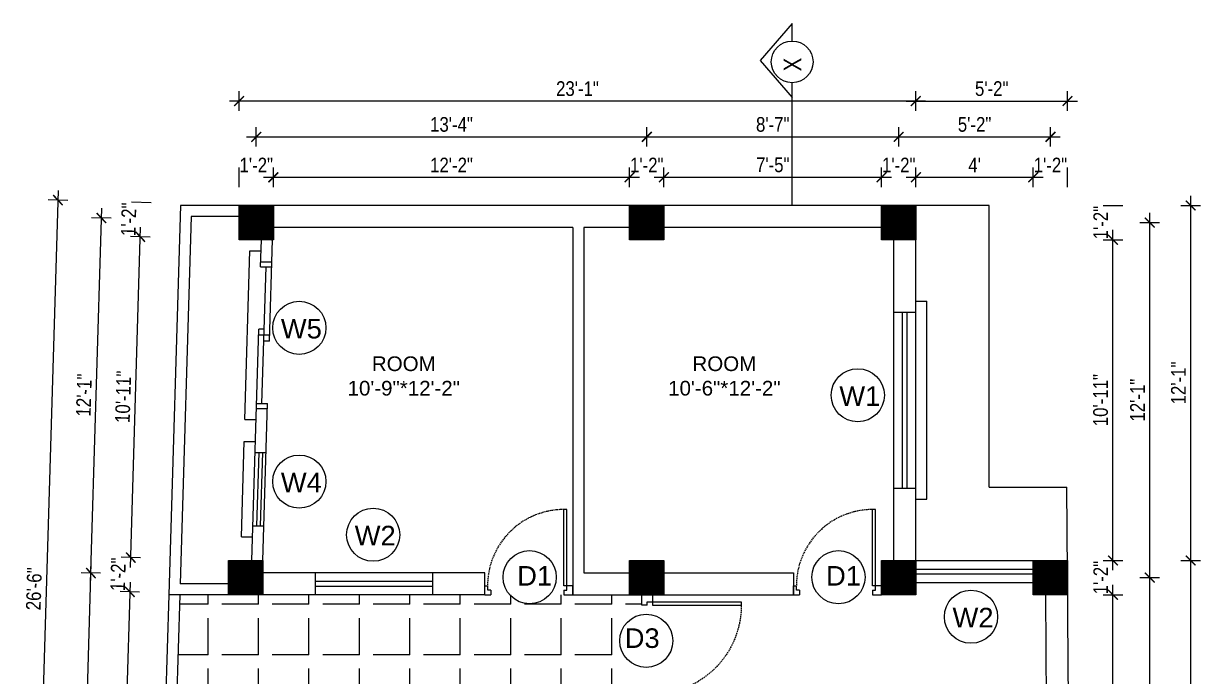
# Model space of a CAD drawing. Header units: inches. Extents: x -9985691 to 3643, y -3270716 to 4788.
# Drawn here: x -4974082.9 to -4973601.8, y -3264863.9 to -3264596.9 of the extents above; entities that cross this region are included whole.
import ezdxf

# ---------------------------------------------------------------- set-up
doc = ezdxf.new("R2010")
doc.units = ezdxf.units.IN
doc.header["$LTSCALE"] = 2
doc.header["$MEASUREMENT"] = 0
doc.header["$PDMODE"] = 34
doc.linetypes.add('HIDDEN', pattern=[0.375, 0.25, -0.125])
doc.layers.get('0').update_dxf_attribs({"linetype": 'CONTINUOUS'})
doc.layers.get('DEFPOINTS').update_dxf_attribs({"color": 141, "linetype": 'CONTINUOUS'})
doc.layers.add('A-Hatch', color=7, linetype='CONTINUOUS')
for name, color, linetype, lineweight in [('Annotate-Lite.w', 177, 'CONTINUOUS', 9), ('DIM 1-100', 4, 'CONTINUOUS', 13), ('Door-Window.w', 4, 'CONTINUOUS', 15), ('TEXT', 181, 'CONTINUOUS', 25)]:
    doc.layers.add(name, color=color, linetype=linetype, lineweight=lineweight)
doc.styles.add('ARAIL', font='ARIALN.TTF')
doc.styles.add('arial.', font='arial.ttf')
doc.styles.add('gaurav', font='arial.ttf')
doc.styles.get("Standard").update_dxf_attribs({"font": 'ARIALN.TTF'})
doc.dimstyles.new('1 by 96', dxfattribs={"dimtxt": 6, "dimasz": 4, "dimexe": 4, "dimexo": 4, "dimgap": 2, "dimtad": 1, "dimdec": 0, "dimzin": 0, "dimdsep": 46, "dimlunit": 4, "dimtxsty": 'Standard', "dimblk": 'ARCHTICK', "dimcen": 0, "dimdle": 4, "dimadec": 0, "dimazin": 0, "dimtfac": 1, "dimtdec": 0, "dimtix": 1, "dimtofl": 0, "dimtmove": 1, "dimatfit": 3, "dimldrblk": 'ARCHTICK', "dimfxl": 4, "dimfxlon": 1, "dimtolj": 1, "dimtzin": 0, "dimlwd": -1, "dimlwe": -1, "dimarcsym": 0})

# ---------------------------------------------------------------- blocks, each defined once
blk = doc.blocks.new('3-0')
at = {"ltscale": 3}
for p, q in [((11063.05, 10097.68), (11065.97, 10099.9)), ((11063.05, 10097.68), (11064.53, 10095.73)), ((11065.25, 10097.81), (11066.71, 10098.92)), ((11065.99, 10096.84), (11065.25, 10097.81)), ((11065.97, 10099.9), (11066.71, 10098.92)), ((11065.99, 10096.84), (11064.53, 10095.73)), ((11085.5, 10074.13), (11110.32, 10092.96)), ((11086.24, 10073.15), (11111.05, 10091.97)), ((11111.05, 10091.97), (11110.32, 10092.96)), ((11084.04, 10073.02), (11082.57, 10071.91)), ((11084.04, 10073.02), (11084.78, 10072.04)), ((11084.78, 10072.04), (11086.24, 10073.15)), ((11086.24, 10073.15), (11085.5, 10074.13)), ((11087.72, 10071.2), (11086.24, 10073.15)), ((11082.57, 10071.91), (11084.79, 10068.98)), ((11084.79, 10068.98), (11087.72, 10071.2))]:
    blk.add_line(p, q, dxfattribs=at)
at = {"layer": 'Door-Window.w', "color": 9, "linetype": 'HIDDEN', "lineweight": 18}
blk.add_arc((11085.5, 10074.13), 31.16, 37.1906, 127.1465, dxfattribs=at)
blk = doc.blocks.new('*D726')
at = {"layer": 'DEFPOINTS', "color": 0, "ltscale": 0.5, "transparency": 16777216}
for p in [(-4973980.78, -3264659.79), (-4973994.78, -3264671.33), (-4973980.78, -3264671.33)]:
    blk.add_point(p, dxfattribs=at)
at = {"layer": 'DIM 1-100', "color": 0, "ltscale": 0.5, "transparency": 16777216}
for p, q in [((-4973994.78, -3264663.79), (-4973994.78, -3264655.79)), ((-4973980.78, -3264663.79), (-4973980.78, -3264655.79))]:
    blk.add_line(p, q, dxfattribs=at)
at = {"layer": 'DIM 1-100', "color": 0, "ltscale": 0.5, "transparency": 16777216, "insert": (-4973987.78, -3264654.78), "char_height": 6, "attachment_point": 5}
blk.add_mtext('\\A1;1\'-2"', dxfattribs=at)
blk = doc.blocks.new('_ArchTick')
at = {"color": 0, "linetype": 'ByBlock', "const_width": 0.15}
blk.add_lwpolyline([(-0.5, -0.5), (0.5, 0.5)], dxfattribs=at)
blk = doc.blocks.new('*D727')
at = {"layer": 'DEFPOINTS', "color": 0, "ltscale": 0.5, "transparency": 16777216}
for p in [(-4973835.14, -3264659.79), (-4973980.78, -3264671.33), (-4973835.14, -3264671.33)]:
    blk.add_point(p, dxfattribs=at)
at = {"layer": 'DIM 1-100', "color": 0, "ltscale": 0.5, "transparency": 16777216}
for p, q in [((-4973980.78, -3264663.79), (-4973980.78, -3264655.79)), ((-4973835.14, -3264663.79), (-4973835.14, -3264655.79)), ((-4973984.78, -3264659.79), (-4973831.14, -3264659.79))]:
    blk.add_line(p, q, dxfattribs=at)
at = {"layer": 'DIM 1-100', "color": 0, "ltscale": 0.5, "transparency": 16777216, "xscale": 4, "yscale": 4, "zscale": 4, "rotation": 180}
blk.add_blockref('_ArchTick', (-4973980.78, -3264659.79), dxfattribs=at)
at = {"layer": 'DIM 1-100', "color": 0, "ltscale": 0.5, "transparency": 16777216, "xscale": 4, "yscale": 4, "zscale": 4}
blk.add_blockref('_ArchTick', (-4973835.14, -3264659.79), dxfattribs=at)
at = {"layer": 'DIM 1-100', "color": 0, "ltscale": 0.5, "transparency": 16777216, "insert": (-4973907.96, -3264654.78), "char_height": 6, "attachment_point": 5}
blk.add_mtext('\\A1;12\'-2"', dxfattribs=at)
blk = doc.blocks.new('*D728')
at = {"layer": 'DEFPOINTS', "color": 0, "ltscale": 0.5, "transparency": 16777216}
for p in [(-4973821.14, -3264659.79), (-4973835.14, -3264671.33), (-4973821.14, -3264671.33)]:
    blk.add_point(p, dxfattribs=at)
at = {"layer": 'DIM 1-100', "color": 0, "ltscale": 0.5, "transparency": 16777216}
for p, q in [((-4973835.14, -3264663.79), (-4973835.14, -3264655.79)), ((-4973821.14, -3264663.79), (-4973821.14, -3264655.79))]:
    blk.add_line(p, q, dxfattribs=at)
at = {"layer": 'DIM 1-100', "color": 0, "ltscale": 0.5, "transparency": 16777216, "insert": (-4973828.14, -3264654.78), "char_height": 6, "attachment_point": 5}
blk.add_mtext('\\A1;1\'-2"', dxfattribs=at)
blk = doc.blocks.new('*D729')
at = {"layer": 'DEFPOINTS', "color": 0, "ltscale": 0.5, "transparency": 16777216}
for p in [(-4973732.14, -3264659.79), (-4973821.14, -3264671.33), (-4973732.14, -3264671.33)]:
    blk.add_point(p, dxfattribs=at)
at = {"layer": 'DIM 1-100', "color": 0, "ltscale": 0.5, "transparency": 16777216}
for p, q in [((-4973821.14, -3264663.79), (-4973821.14, -3264655.79)), ((-4973732.14, -3264663.79), (-4973732.14, -3264655.79)), ((-4973825.14, -3264659.79), (-4973728.14, -3264659.79))]:
    blk.add_line(p, q, dxfattribs=at)
at = {"layer": 'DIM 1-100', "color": 0, "ltscale": 0.5, "transparency": 16777216, "xscale": 4, "yscale": 4, "zscale": 4, "rotation": 180}
blk.add_blockref('_ArchTick', (-4973821.14, -3264659.79), dxfattribs=at)
at = {"layer": 'DIM 1-100', "color": 0, "ltscale": 0.5, "transparency": 16777216, "xscale": 4, "yscale": 4, "zscale": 4}
blk.add_blockref('_ArchTick', (-4973732.14, -3264659.79), dxfattribs=at)
at = {"layer": 'DIM 1-100', "color": 0, "ltscale": 0.5, "transparency": 16777216, "insert": (-4973776.64, -3264654.74), "char_height": 6, "attachment_point": 5}
blk.add_mtext('\\A1;7\'-5"', dxfattribs=at)
blk = doc.blocks.new('*D730')
at = {"layer": 'DEFPOINTS', "color": 0, "ltscale": 0.5, "transparency": 16777216}
for p in [(-4973718.14, -3264659.79), (-4973732.14, -3264671.33), (-4973718.14, -3264671.33)]:
    blk.add_point(p, dxfattribs=at)
at = {"layer": 'DIM 1-100', "color": 0, "ltscale": 0.5, "transparency": 16777216}
for p, q in [((-4973732.14, -3264663.79), (-4973732.14, -3264655.79)), ((-4973718.14, -3264663.79), (-4973718.14, -3264655.79))]:
    blk.add_line(p, q, dxfattribs=at)
at = {"layer": 'DIM 1-100', "color": 0, "ltscale": 0.5, "transparency": 16777216, "insert": (-4973725.14, -3264654.78), "char_height": 6, "attachment_point": 5}
blk.add_mtext('\\A1;1\'-2"', dxfattribs=at)
blk = doc.blocks.new('*D731')
at = {"layer": 'DEFPOINTS', "color": 0, "ltscale": 0.5, "transparency": 16777216}
for p in [(-4973670.12, -3264659.79), (-4973718.14, -3264671.33), (-4973670.12, -3264816.46)]:
    blk.add_point(p, dxfattribs=at)
at = {"layer": 'DIM 1-100', "color": 0, "ltscale": 0.5, "transparency": 16777216}
for p, q in [((-4973718.14, -3264663.79), (-4973718.14, -3264655.79)), ((-4973670.12, -3264663.79), (-4973670.12, -3264655.79)), ((-4973722.14, -3264659.79), (-4973666.12, -3264659.79))]:
    blk.add_line(p, q, dxfattribs=at)
at = {"layer": 'DIM 1-100', "color": 0, "ltscale": 0.5, "transparency": 16777216, "xscale": 4, "yscale": 4, "zscale": 4, "rotation": 180}
blk.add_blockref('_ArchTick', (-4973718.14, -3264659.79), dxfattribs=at)
at = {"layer": 'DIM 1-100', "color": 0, "ltscale": 0.5, "transparency": 16777216, "xscale": 4, "yscale": 4, "zscale": 4}
blk.add_blockref('_ArchTick', (-4973670.12, -3264659.79), dxfattribs=at)
at = {"layer": 'DIM 1-100', "color": 0, "ltscale": 0.5, "transparency": 16777216, "insert": (-4973694.13, -3264654.79), "char_height": 6, "attachment_point": 5}
blk.add_mtext("\\A1;4'", dxfattribs=at)
blk = doc.blocks.new('*D732')
at = {"layer": 'DEFPOINTS', "color": 0, "ltscale": 0.5, "transparency": 16777216}
for p in [(-4973656.12, -3264659.79), (-4973670.12, -3264816.46), (-4973656.12, -3264816.46)]:
    blk.add_point(p, dxfattribs=at)
at = {"layer": 'DIM 1-100', "color": 0, "ltscale": 0.5, "transparency": 16777216}
for p, q in [((-4973670.12, -3264663.79), (-4973670.12, -3264655.79)), ((-4973656.12, -3264663.79), (-4973656.12, -3264655.79))]:
    blk.add_line(p, q, dxfattribs=at)
at = {"layer": 'DIM 1-100', "color": 0, "ltscale": 0.5, "transparency": 16777216, "insert": (-4973663.12, -3264654.78), "char_height": 6, "attachment_point": 5}
blk.add_mtext('\\A1;1\'-2"', dxfattribs=at)
blk = doc.blocks.new('*D733')
at = {"layer": 'DEFPOINTS', "color": 0, "ltscale": 0.5, "transparency": 16777216}
for p in [(-4973828.14, -3264643.27), (-4973987.78, -3264678.33), (-4973828.14, -3264678.33)]:
    blk.add_point(p, dxfattribs=at)
at = {"layer": 'DIM 1-100', "color": 0, "ltscale": 0.5, "transparency": 16777216}
for p, q in [((-4973987.78, -3264647.27), (-4973987.78, -3264639.27)), ((-4973828.14, -3264647.27), (-4973828.14, -3264639.27)), ((-4973991.78, -3264643.27), (-4973824.14, -3264643.27))]:
    blk.add_line(p, q, dxfattribs=at)
at = {"layer": 'DIM 1-100', "color": 0, "ltscale": 0.5, "transparency": 16777216, "xscale": 4, "yscale": 4, "zscale": 4, "rotation": 180}
blk.add_blockref('_ArchTick', (-4973987.78, -3264643.27), dxfattribs=at)
at = {"layer": 'DIM 1-100', "color": 0, "ltscale": 0.5, "transparency": 16777216, "xscale": 4, "yscale": 4, "zscale": 4}
blk.add_blockref('_ArchTick', (-4973828.14, -3264643.27), dxfattribs=at)
at = {"layer": 'DIM 1-100', "color": 0, "ltscale": 0.5, "transparency": 16777216, "insert": (-4973907.96, -3264638.21), "char_height": 6, "attachment_point": 5}
blk.add_mtext('\\A1;13\'-4"', dxfattribs=at)
blk = doc.blocks.new('*D734')
at = {"layer": 'DEFPOINTS', "color": 0, "ltscale": 0.5, "transparency": 16777216}
for p in [(-4973725.14, -3264643.27), (-4973828.14, -3264678.33), (-4973725.14, -3264678.33)]:
    blk.add_point(p, dxfattribs=at)
at = {"layer": 'DIM 1-100', "color": 0, "ltscale": 0.5, "transparency": 16777216}
for p, q in [((-4973828.14, -3264647.27), (-4973828.14, -3264639.27)), ((-4973725.14, -3264647.27), (-4973725.14, -3264639.27)), ((-4973832.14, -3264643.27), (-4973721.14, -3264643.27))]:
    blk.add_line(p, q, dxfattribs=at)
at = {"layer": 'DIM 1-100', "color": 0, "ltscale": 0.5, "transparency": 16777216, "xscale": 4, "yscale": 4, "zscale": 4, "rotation": 180}
blk.add_blockref('_ArchTick', (-4973828.14, -3264643.27), dxfattribs=at)
at = {"layer": 'DIM 1-100', "color": 0, "ltscale": 0.5, "transparency": 16777216, "xscale": 4, "yscale": 4, "zscale": 4}
blk.add_blockref('_ArchTick', (-4973725.14, -3264643.27), dxfattribs=at)
at = {"layer": 'DIM 1-100', "color": 0, "ltscale": 0.5, "transparency": 16777216, "insert": (-4973776.64, -3264638.21), "char_height": 6, "attachment_point": 5}
blk.add_mtext('\\A1;8\'-7"', dxfattribs=at)
blk = doc.blocks.new('*D735')
at = {"layer": 'DEFPOINTS', "color": 0, "ltscale": 0.5, "transparency": 16777216}
for p in [(-4973663.12, -3264643.27), (-4973725.14, -3264678.33), (-4973663.12, -3264823.46)]:
    blk.add_point(p, dxfattribs=at)
at = {"layer": 'DIM 1-100', "color": 0, "ltscale": 0.5, "transparency": 16777216}
for p, q in [((-4973725.14, -3264647.27), (-4973725.14, -3264639.27)), ((-4973663.12, -3264647.27), (-4973663.12, -3264639.27)), ((-4973729.14, -3264643.27), (-4973659.12, -3264643.27))]:
    blk.add_line(p, q, dxfattribs=at)
at = {"layer": 'DIM 1-100', "color": 0, "ltscale": 0.5, "transparency": 16777216, "xscale": 4, "yscale": 4, "zscale": 4, "rotation": 180}
blk.add_blockref('_ArchTick', (-4973725.14, -3264643.27), dxfattribs=at)
at = {"layer": 'DIM 1-100', "color": 0, "ltscale": 0.5, "transparency": 16777216, "xscale": 4, "yscale": 4, "zscale": 4}
blk.add_blockref('_ArchTick', (-4973663.12, -3264643.27), dxfattribs=at)
at = {"layer": 'DIM 1-100', "color": 0, "ltscale": 0.5, "transparency": 16777216, "insert": (-4973694.13, -3264638.21), "char_height": 6, "attachment_point": 5}
blk.add_mtext('\\A1;5\'-2"', dxfattribs=at)
blk = doc.blocks.new('*D736')
at = {"layer": 'DEFPOINTS', "color": 0, "ltscale": 0.5, "transparency": 16777216}
for p in [(-4973994.78, -3264628.63), (-4973994.78, -3264671.33), (-4973718.14, -3264671.33)]:
    blk.add_point(p, dxfattribs=at)
at = {"layer": 'DIM 1-100', "color": 0, "ltscale": 0.5, "transparency": 16777216}
for p, q in [((-4973994.78, -3264632.63), (-4973994.78, -3264624.63)), ((-4973718.14, -3264632.63), (-4973718.14, -3264624.63)), ((-4973714.14, -3264628.63), (-4973998.78, -3264628.63))]:
    blk.add_line(p, q, dxfattribs=at)
at = {"layer": 'DIM 1-100', "color": 0, "ltscale": 0.5, "transparency": 16777216, "xscale": 4, "yscale": 4, "zscale": 4, "rotation": 180}
blk.add_blockref('_ArchTick', (-4973994.78, -3264628.63), dxfattribs=at)
at = {"layer": 'DIM 1-100', "color": 0, "ltscale": 0.5, "transparency": 16777216, "xscale": 4, "yscale": 4, "zscale": 4}
blk.add_blockref('_ArchTick', (-4973718.14, -3264628.63), dxfattribs=at)
at = {"layer": 'DIM 1-100', "color": 0, "ltscale": 0.5, "transparency": 16777216, "insert": (-4973856.46, -3264623.57), "char_height": 6, "attachment_point": 5}
blk.add_mtext('\\A1;23\'-1"', dxfattribs=at)
blk = doc.blocks.new('*D737')
at = {"layer": 'DEFPOINTS', "color": 0, "ltscale": 0.5, "transparency": 16777216}
for p in [(-4973656.12, -3264628.63), (-4973718.14, -3264671.33), (-4973656.12, -3264816.46)]:
    blk.add_point(p, dxfattribs=at)
at = {"layer": 'DIM 1-100', "color": 0, "ltscale": 0.5, "transparency": 16777216}
for p, q in [((-4973718.14, -3264632.63), (-4973718.14, -3264624.63)), ((-4973656.12, -3264632.63), (-4973656.12, -3264624.63)), ((-4973722.14, -3264628.63), (-4973652.12, -3264628.63))]:
    blk.add_line(p, q, dxfattribs=at)
at = {"layer": 'DIM 1-100', "color": 0, "ltscale": 0.5, "transparency": 16777216, "xscale": 4, "yscale": 4, "zscale": 4, "rotation": 180}
blk.add_blockref('_ArchTick', (-4973718.14, -3264628.63), dxfattribs=at)
at = {"layer": 'DIM 1-100', "color": 0, "ltscale": 0.5, "transparency": 16777216, "xscale": 4, "yscale": 4, "zscale": 4}
blk.add_blockref('_ArchTick', (-4973656.12, -3264628.63), dxfattribs=at)
at = {"layer": 'DIM 1-100', "color": 0, "ltscale": 0.5, "transparency": 16777216, "insert": (-4973687.13, -3264623.57), "char_height": 6, "attachment_point": 5}
blk.add_mtext('\\A1;5\'-2"', dxfattribs=at)
blk = doc.blocks.new('*D738')
at = {"layer": 'DEFPOINTS', "color": 0, "ltscale": 0.5, "transparency": 16777216}
for p in [(-4974039.06, -3264815.27), (-4973999.1, -3264816.46), (-4973999.52, -3264830.46)]:
    blk.add_point(p, dxfattribs=at)
at = {"layer": 'DIM 1-100', "color": 0, "ltscale": 0.5, "transparency": 16777216}
for p, q in [((-4974035.06, -3264815.39), (-4974043.06, -3264815.15)), ((-4974035.48, -3264829.39), (-4974043.47, -3264829.15))]:
    blk.add_line(p, q, dxfattribs=at)
at = {"layer": 'DIM 1-100', "color": 0, "ltscale": 0.5, "transparency": 16777216, "insert": (-4974044.28, -3264822.12), "char_height": 6, "attachment_point": 5, "rotation": 88.2969}
blk.add_mtext('\\A1;1\'-2"', dxfattribs=at)
blk = doc.blocks.new('*D739')
at = {"layer": 'DEFPOINTS', "color": 0, "ltscale": 0.5, "transparency": 16777216}
for p in [(-4973999.52, -3264830.46), (-4974043.79, -3264974.27), (-4974003.83, -3264975.46)]:
    blk.add_point(p, dxfattribs=at)
at = {"layer": 'DIM 1-100', "color": 0, "ltscale": 0.5, "transparency": 16777216}
for p, q in [((-4974039.36, -3264825.27), (-4974043.91, -3264978.27)), ((-4974035.48, -3264829.39), (-4974043.47, -3264829.15)), ((-4974039.79, -3264974.39), (-4974047.78, -3264974.15))]:
    blk.add_line(p, q, dxfattribs=at)
at = {"layer": 'DIM 1-100', "color": 0, "ltscale": 0.5, "transparency": 16777216, "xscale": 4, "yscale": 4, "zscale": 4}
for p, rotation in [((-4974039.47, -3264829.27), 88.29686496299821), ((-4974043.79, -3264974.27), 268.2968649629983)]:
    blk.add_blockref('_ArchTick', p, dxfattribs=dict(at, rotation=rotation))
at = {"layer": 'DIM 1-100', "color": 0, "ltscale": 0.5, "transparency": 16777216, "insert": (-4974046.64, -3264901.62), "char_height": 6, "attachment_point": 5, "rotation": 88.2969}
blk.add_mtext('\\A1;12\'-1"', dxfattribs=at)
blk = doc.blocks.new('*D741')
at = {"layer": 'DEFPOINTS', "color": 0, "ltscale": 0.5, "transparency": 16777216}
for p in [(-4974035.16, -3264684.13), (-4973994.78, -3264685.33), (-4973999.1, -3264816.46)]:
    blk.add_point(p, dxfattribs=at)
at = {"layer": 'DIM 1-100', "color": 0, "ltscale": 0.5, "transparency": 16777216}
for p, q in [((-4974039.18, -3264819.27), (-4974035.04, -3264680.13)), ((-4974031.16, -3264684.25), (-4974039.16, -3264684.01)), ((-4974035.06, -3264815.39), (-4974043.06, -3264815.15))]:
    blk.add_line(p, q, dxfattribs=at)
at = {"layer": 'DIM 1-100', "color": 0, "ltscale": 0.5, "transparency": 16777216, "xscale": 4, "yscale": 4, "zscale": 4}
for p, rotation in [((-4974035.16, -3264684.13), 88.29686496299824), ((-4974039.06, -3264815.27), 268.2968649629983)]:
    blk.add_blockref('_ArchTick', p, dxfattribs=dict(at, rotation=rotation))
at = {"layer": 'DIM 1-100', "color": 0, "ltscale": 0.5, "transparency": 16777216, "insert": (-4974042.17, -3264749.55), "char_height": 6, "attachment_point": 5, "rotation": 88.2969}
blk.add_mtext('\\A1;10\'-11"', dxfattribs=at)
blk = doc.blocks.new('*D742')
at = {"layer": 'DEFPOINTS', "color": 0, "ltscale": 0.5, "transparency": 16777216}
for p in [(-4974034.74, -3264670.14), (-4973994.78, -3264671.33), (-4973994.78, -3264685.33)]:
    blk.add_point(p, dxfattribs=at)
at = {"layer": 'DIM 1-100', "color": 0, "ltscale": 0.5, "transparency": 16777216}
for p, q in [((-4974030.75, -3264670.26), (-4974038.74, -3264670.02)), ((-4974031.16, -3264684.25), (-4974039.16, -3264684.01))]:
    blk.add_line(p, q, dxfattribs=at)
at = {"layer": 'DIM 1-100', "color": 0, "ltscale": 0.5, "transparency": 16777216, "insert": (-4974039.96, -3264676.99), "char_height": 6, "attachment_point": 5, "rotation": 88.2969}
blk.add_mtext('\\A1;1\'-2"', dxfattribs=at)
blk = doc.blocks.new('*D743')
at = {"layer": 'DEFPOINTS', "color": 0, "ltscale": 0.5, "transparency": 16777216}
for p in [(-4974055.38, -3264821.58), (-4973992.1, -3264823.46), (-4973996.83, -3264982.46)]:
    blk.add_point(p, dxfattribs=at)
at = {"layer": 'DIM 1-100', "color": 0, "ltscale": 0.5, "transparency": 16777216}
for p, q in [((-4974060.23, -3264984.57), (-4974055.26, -3264817.58)), ((-4974051.39, -3264821.69), (-4974059.38, -3264821.46)), ((-4974056.11, -3264980.69), (-4974064.11, -3264980.46))]:
    blk.add_line(p, q, dxfattribs=at)
at = {"layer": 'DIM 1-100', "color": 0, "ltscale": 0.5, "transparency": 16777216, "xscale": 4, "yscale": 4, "zscale": 4}
for p, rotation in [((-4974055.38, -3264821.58), 88.29686496677859), ((-4974060.11, -3264980.58), 268.2968649667786)]:
    blk.add_blockref('_ArchTick', p, dxfattribs=dict(at, rotation=rotation))
at = {"layer": 'DIM 1-100', "color": 0, "ltscale": 0.5, "transparency": 16777216, "insert": (-4974062.81, -3264900.92), "char_height": 6, "attachment_point": 5, "rotation": 88.2969}
blk.add_mtext('\\A1;13\'-3"', dxfattribs=at)
blk = doc.blocks.new('*D744')
at = {"layer": 'DEFPOINTS', "color": 0, "ltscale": 0.5, "transparency": 16777216}
for p in [(-4974051.07, -3264676.45), (-4973987.78, -3264678.33), (-4973992.1, -3264823.46)]:
    blk.add_point(p, dxfattribs=at)
at = {"layer": 'DIM 1-100', "color": 0, "ltscale": 0.5, "transparency": 16777216}
for p, q in [((-4974055.5, -3264825.57), (-4974050.95, -3264672.45)), ((-4974047.07, -3264676.57), (-4974055.07, -3264676.33)), ((-4974051.39, -3264821.69), (-4974059.38, -3264821.46))]:
    blk.add_line(p, q, dxfattribs=at)
at = {"layer": 'DIM 1-100', "color": 0, "ltscale": 0.5, "transparency": 16777216, "xscale": 4, "yscale": 4, "zscale": 4}
for p, rotation in [((-4974051.07, -3264676.45), 88.29686496677792), ((-4974055.38, -3264821.58), 268.2968649667779)]:
    blk.add_blockref('_ArchTick', p, dxfattribs=dict(at, rotation=rotation))
at = {"layer": 'DIM 1-100', "color": 0, "ltscale": 0.5, "transparency": 16777216, "insert": (-4974058.24, -3264748.86), "char_height": 6, "attachment_point": 5, "rotation": 88.2969}
blk.add_mtext('\\A1;12\'-1"', dxfattribs=at)
blk = doc.blocks.new('*D745')
at = {"layer": 'DEFPOINTS', "color": 0, "ltscale": 0.5, "transparency": 16777216}
for p in [(-4973994.78, -3264671.33), (-4974078.31, -3264987.25), (-4974004.24, -3264989.46)]:
    blk.add_point(p, dxfattribs=at)
at = {"layer": 'DIM 1-100', "color": 0, "ltscale": 0.5, "transparency": 16777216}
for p, q in [((-4974068.73, -3264665.13), (-4974078.43, -3264991.25)), ((-4974064.85, -3264669.25), (-4974072.85, -3264669.01)), ((-4974074.31, -3264987.37), (-4974082.31, -3264987.14))]:
    blk.add_line(p, q, dxfattribs=at)
at = {"layer": 'DIM 1-100', "color": 0, "ltscale": 0.5, "transparency": 16777216, "xscale": 4, "yscale": 4, "zscale": 4}
for p, rotation in [((-4974068.85, -3264669.13), 88.29686496680357), ((-4974078.31, -3264987.25), 268.2968649668036)]:
    blk.add_blockref('_ArchTick', p, dxfattribs=dict(at, rotation=rotation))
at = {"layer": 'DIM 1-100', "color": 0, "ltscale": 0.5, "transparency": 16777216, "insert": (-4974078.64, -3264828.04), "char_height": 6, "attachment_point": 5, "rotation": 88.2969}
blk.add_mtext('\\A1;26\'-6"', dxfattribs=at)
blk = doc.blocks.new('*D755')
at = {"layer": 'DEFPOINTS', "color": 0, "ltscale": 0.5, "transparency": 16777216}
for p in [(-4973656.12, -3264830.46), (-4973637.55, -3264830.46), (-4973654.89, -3264975.46)]:
    blk.add_point(p, dxfattribs=at)
at = {"layer": 'DIM 1-100', "color": 0, "ltscale": 0.5, "transparency": 16777216}
for p, q in [((-4973641.55, -3264830.46), (-4973633.55, -3264830.46)), ((-4973637.55, -3264979.46), (-4973637.55, -3264826.46)), ((-4973641.55, -3264975.46), (-4973633.55, -3264975.46))]:
    blk.add_line(p, q, dxfattribs=at)
at = {"layer": 'DIM 1-100', "color": 0, "ltscale": 0.5, "transparency": 16777216, "xscale": 4, "yscale": 4, "zscale": 4}
for p, rotation in [((-4973637.55, -3264830.46), 90), ((-4973637.55, -3264975.46), 270)]:
    blk.add_blockref('_ArchTick', p, dxfattribs=dict(at, rotation=rotation))
at = {"layer": 'DIM 1-100', "color": 0, "ltscale": 0.5, "transparency": 16777216, "insert": (-4973642.56, -3264902.96), "char_height": 6, "attachment_point": 5, "rotation": 90}
blk.add_mtext('\\A1;12\'-1"', dxfattribs=at)
blk = doc.blocks.new('*D756')
at = {"layer": 'DEFPOINTS', "color": 0, "ltscale": 0.5, "transparency": 16777216}
for p in [(-4973656.12, -3264816.46), (-4973637.55, -3264816.46), (-4973656.12, -3264830.46)]:
    blk.add_point(p, dxfattribs=at)
at = {"layer": 'DIM 1-100', "color": 0, "ltscale": 0.5, "transparency": 16777216}
for p, q in [((-4973641.55, -3264816.46), (-4973633.55, -3264816.46)), ((-4973641.55, -3264830.46), (-4973633.55, -3264830.46))]:
    blk.add_line(p, q, dxfattribs=at)
at = {"layer": 'DIM 1-100', "color": 0, "ltscale": 0.5, "transparency": 16777216, "insert": (-4973642.56, -3264823.46), "char_height": 6, "attachment_point": 5, "rotation": 90}
blk.add_mtext('\\A1;1\'-2"', dxfattribs=at)
blk = doc.blocks.new('*D757')
at = {"layer": 'DEFPOINTS', "color": 0, "ltscale": 0.5, "transparency": 16777216}
for p in [(-4973718.14, -3264685.33), (-4973637.55, -3264685.33), (-4973656.12, -3264816.46)]:
    blk.add_point(p, dxfattribs=at)
at = {"layer": 'DIM 1-100', "color": 0, "ltscale": 0.5, "transparency": 16777216}
for p, q in [((-4973637.55, -3264820.46), (-4973637.55, -3264681.33)), ((-4973641.55, -3264685.33), (-4973633.55, -3264685.33)), ((-4973641.55, -3264816.46), (-4973633.55, -3264816.46))]:
    blk.add_line(p, q, dxfattribs=at)
at = {"layer": 'DIM 1-100', "color": 0, "ltscale": 0.5, "transparency": 16777216, "xscale": 4, "yscale": 4, "zscale": 4}
for p, rotation in [((-4973637.55, -3264685.33), 90), ((-4973637.55, -3264816.46), 270)]:
    blk.add_blockref('_ArchTick', p, dxfattribs=dict(at, rotation=rotation))
at = {"layer": 'DIM 1-100', "color": 0, "ltscale": 0.5, "transparency": 16777216, "insert": (-4973642.61, -3264750.89), "char_height": 6, "attachment_point": 5, "rotation": 90}
blk.add_mtext('\\A1;10\'-11"', dxfattribs=at)
blk = doc.blocks.new('*D758')
at = {"layer": 'DEFPOINTS', "color": 0, "ltscale": 0.5, "transparency": 16777216}
for p in [(-4973718.14, -3264671.33), (-4973637.55, -3264671.33), (-4973718.14, -3264685.33)]:
    blk.add_point(p, dxfattribs=at)
at = {"layer": 'DIM 1-100', "color": 0, "ltscale": 0.5, "transparency": 16777216}
for p, q in [((-4973641.55, -3264671.33), (-4973633.55, -3264671.33)), ((-4973641.55, -3264685.33), (-4973633.55, -3264685.33))]:
    blk.add_line(p, q, dxfattribs=at)
at = {"layer": 'DIM 1-100', "color": 0, "ltscale": 0.5, "transparency": 16777216, "insert": (-4973642.56, -3264678.33), "char_height": 6, "attachment_point": 5, "rotation": 90}
blk.add_mtext('\\A1;1\'-2"', dxfattribs=at)
blk = doc.blocks.new('*D759')
at = {"layer": 'DEFPOINTS', "color": 0, "ltscale": 0.5, "transparency": 16777216}
for p in [(-4973663.12, -3264823.46), (-4973622.52, -3264823.46), (-4973661.89, -3264982.46)]:
    blk.add_point(p, dxfattribs=at)
at = {"layer": 'DIM 1-100', "color": 0, "ltscale": 0.5, "transparency": 16777216}
for p, q in [((-4973622.52, -3264986.46), (-4973622.52, -3264819.46)), ((-4973626.52, -3264823.46), (-4973618.52, -3264823.46)), ((-4973626.52, -3264982.46), (-4973618.52, -3264982.46))]:
    blk.add_line(p, q, dxfattribs=at)
at = {"layer": 'DIM 1-100', "color": 0, "ltscale": 0.5, "transparency": 16777216, "xscale": 4, "yscale": 4, "zscale": 4}
for p, rotation in [((-4973622.52, -3264823.46), 90), ((-4973622.52, -3264982.46), 270)]:
    blk.add_blockref('_ArchTick', p, dxfattribs=dict(at, rotation=rotation))
at = {"layer": 'DIM 1-100', "color": 0, "ltscale": 0.5, "transparency": 16777216, "insert": (-4973627.58, -3264902.96), "char_height": 6, "attachment_point": 5, "rotation": 90}
blk.add_mtext('\\A1;13\'-3"', dxfattribs=at)
blk = doc.blocks.new('*D760')
at = {"layer": 'DEFPOINTS', "color": 0, "ltscale": 0.5, "transparency": 16777216}
for p in [(-4973725.14, -3264678.33), (-4973622.52, -3264678.33), (-4973663.12, -3264823.46)]:
    blk.add_point(p, dxfattribs=at)
at = {"layer": 'DIM 1-100', "color": 0, "ltscale": 0.5, "transparency": 16777216}
for p, q in [((-4973622.52, -3264827.46), (-4973622.52, -3264674.33)), ((-4973626.52, -3264678.33), (-4973618.52, -3264678.33)), ((-4973626.52, -3264823.46), (-4973618.52, -3264823.46))]:
    blk.add_line(p, q, dxfattribs=at)
at = {"layer": 'DIM 1-100', "color": 0, "ltscale": 0.5, "transparency": 16777216, "xscale": 4, "yscale": 4, "zscale": 4}
for p, rotation in [((-4973622.52, -3264678.33), 90), ((-4973622.52, -3264823.46), 270)]:
    blk.add_blockref('_ArchTick', p, dxfattribs=dict(at, rotation=rotation))
at = {"layer": 'DIM 1-100', "color": 0, "ltscale": 0.5, "transparency": 16777216, "insert": (-4973627.53, -3264750.89), "char_height": 6, "attachment_point": 5, "rotation": 90}
blk.add_mtext('\\A1;12\'-1"', dxfattribs=at)
blk = doc.blocks.new('*D761')
at = {"layer": 'DEFPOINTS', "color": 0, "ltscale": 0.5, "transparency": 16777216}
for p in [(-4973656.12, -3264816.46), (-4973605.79, -3264816.46), (-4973654.79, -3264989.46)]:
    blk.add_point(p, dxfattribs=at)
at = {"layer": 'DIM 1-100', "color": 0, "ltscale": 0.5, "transparency": 16777216}
for p, q in [((-4973605.79, -3264993.46), (-4973605.79, -3264812.46)), ((-4973609.79, -3264816.46), (-4973601.79, -3264816.46)), ((-4973609.79, -3264989.46), (-4973601.79, -3264989.46))]:
    blk.add_line(p, q, dxfattribs=at)
at = {"layer": 'DIM 1-100', "color": 0, "ltscale": 0.5, "transparency": 16777216, "xscale": 4, "yscale": 4, "zscale": 4}
for p, rotation in [((-4973605.79, -3264816.46), 90), ((-4973605.79, -3264989.46), 270)]:
    blk.add_blockref('_ArchTick', p, dxfattribs=dict(at, rotation=rotation))
at = {"layer": 'DIM 1-100', "color": 0, "ltscale": 0.5, "transparency": 16777216, "insert": (-4973610.85, -3264902.96), "char_height": 6, "attachment_point": 5, "rotation": 90}
blk.add_mtext('\\A1;14\'-5"', dxfattribs=at)
blk = doc.blocks.new('*D762')
at = {"layer": 'DEFPOINTS', "color": 0, "ltscale": 0.5, "transparency": 16777216}
for p in [(-4973718.14, -3264671.33), (-4973605.79, -3264671.33), (-4973656.12, -3264816.46)]:
    blk.add_point(p, dxfattribs=at)
at = {"layer": 'DIM 1-100', "color": 0, "ltscale": 0.5, "transparency": 16777216}
for p, q in [((-4973609.79, -3264671.33), (-4973601.79, -3264671.33)), ((-4973605.79, -3264820.46), (-4973605.79, -3264667.33)), ((-4973609.79, -3264816.46), (-4973601.79, -3264816.46))]:
    blk.add_line(p, q, dxfattribs=at)
at = {"layer": 'DIM 1-100', "color": 0, "ltscale": 0.5, "transparency": 16777216, "xscale": 4, "yscale": 4, "zscale": 4}
for p, rotation in [((-4973605.79, -3264671.33), 90), ((-4973605.79, -3264816.46), 270)]:
    blk.add_blockref('_ArchTick', p, dxfattribs=dict(at, rotation=rotation))
at = {"layer": 'DIM 1-100', "color": 0, "ltscale": 0.5, "transparency": 16777216, "insert": (-4973610.8, -3264743.89), "char_height": 6, "attachment_point": 5, "rotation": 90}
blk.add_mtext('\\A1;12\'-1"', dxfattribs=at)

msp = doc.modelspace()

# ---------------------------------------------------------------- hatches: boundary and pattern name
at = {"layer": 'A-Hatch', "ltscale": 0.5}
h = msp.add_hatch(dxfattribs=at)
h.set_pattern_fill('ANSI31', color=256)
h.set_pattern_definition([(45, (1114.09248, 0), (-0.0883883476483, 0.0883883476483), [])])
h.paths.add_polyline_path([(-4973980.78, -3264671.33), (-4973994.78, -3264671.33), (-4973994.78, -3264685.33), (-4973980.78, -3264685.33)])
h = msp.add_hatch(dxfattribs=at)
h.set_pattern_fill('ANSI31', color=256)
h.set_pattern_definition([(45, (1273.73265, 0), (-0.0883883476483, 0.0883883476483), [])])
h.paths.add_polyline_path([(-4973821.14, -3264671.33), (-4973835.14, -3264671.33), (-4973835.14, -3264685.33), (-4973821.14, -3264685.33)])
h = msp.add_hatch(dxfattribs=at)
h.set_pattern_fill('ANSI31', color=256)
h.set_pattern_definition([(45, (1376.73265, 0), (-0.0883883476483, 0.0883883476483), [])])
h.paths.add_polyline_path([(-4973718.14, -3264671.33), (-4973732.14, -3264671.33), (-4973732.14, -3264685.33), (-4973718.14, -3264685.33)])
h = msp.add_hatch(dxfattribs=at)
h.set_pattern_fill('ANSI31', color=256)
h.set_pattern_definition([(45, (1109.77726, -145.12696), (-0.0883883476483, 0.0883883476483), [])])
h.paths.add_polyline_path([(-4973985.1, -3264816.46), (-4973999.1, -3264816.46), (-4973999.1, -3264830.46), (-4973985.1, -3264830.46)])
h = msp.add_hatch(dxfattribs=at)
h.set_pattern_fill('ANSI31', color=256)
h.set_pattern_definition([(45, (1273.73265, -145.12696), (-0.0883883476483, 0.0883883476483), [])])
h.paths.add_polyline_path([(-4973821.14, -3264816.46), (-4973835.14, -3264816.46), (-4973835.14, -3264830.46), (-4973821.14, -3264830.46)])
h = msp.add_hatch(dxfattribs=at)
h.set_pattern_fill('ANSI31', color=256)
h.set_pattern_definition([(45, (1376.73265, -145.12696), (-0.0883883476483, 0.0883883476483), [])])
h.paths.add_polyline_path([(-4973718.14, -3264816.46), (-4973732.14, -3264816.46), (-4973732.14, -3264830.46), (-4973718.14, -3264830.46)])
h = msp.add_hatch(dxfattribs=at)
h.set_pattern_fill('ANSI31', color=256)
h.set_pattern_definition([(45, (1438.7585, -145.12696), (-0.0883883476483, 0.0883883476483), [])])
h.paths.add_polyline_path([(-4973656.12, -3264816.46), (-4973670.12, -3264816.46), (-4973670.12, -3264830.46), (-4973656.12, -3264830.46)])
h = msp.add_hatch(dxfattribs=at)
h.set_pattern_fill('ANGLE', color=256, scale=75, angle=90)
h.set_pattern_definition([(90, (0, 0), (-20.625, 1e-15), [15, -5.625]), (180, (0, 0), (-3e-15, -20.625), [15, -5.625])])
h.paths.add_polyline_path([(-4973830.14, -3264872.46), (-4973830.14, -3264859.98, -0.366211), (-4973839.19, -3264849.28, -0.366589), (-4973830.12, -3264838.57), (-4973830.12, -3264834.74), (-4973830.15, -3264834.74), (-4973830.14, -3264830.46), (-4973835.14, -3264830.46), (-4973862.89, -3264830.46), (-4973985.1, -3264830.46), (-4973999.1, -3264830.46), (-4974019.02, -3264830.46), (-4974023.62, -3264984.96), (-4974003.83, -3264984.96), (-4974003.83, -3264975.46), (-4973989.83, -3264975.46), (-4973989.83, -3264984.96), (-4973835.14, -3264984.96), (-4973835.14, -3264975.46), (-4973830.14, -3264975.46)])
h.paths.add_polyline_path([(-4973950.78, -3264918.99), (-4973907.73, -3264918.99), (-4973907.73, -3264896.52), (-4973950.78, -3264896.52)], flags=24)

# ---------------------------------------------------------------- linework, layer by layer
at = {"ltscale": 0.5}
for p, q in [((-4974018.8, -3264671.33), (-4974023.53, -3264830.46)), ((-4973994.78, -3264671.33), (-4974018.8, -3264671.33)), ((-4973688.14, -3264671.33), (-4973994.78, -3264671.33)), ((-4973718.14, -3264825.96), (-4973718.14, -3264671.33)), ((-4973688.14, -3264786.46), (-4973688.14, -3264671.33)), ((-4974014.43, -3264675.83), (-4974018.89, -3264825.96)), ((-4973994.78, -3264675.83), (-4974014.43, -3264675.83)), ((-4973858.39, -3264680.33), (-4973980.78, -3264680.33)), ((-4973858.39, -3264680.33), (-4973858.39, -3264830.46)), ((-4973835.14, -3264680.33), (-4973853.89, -3264680.33)), ((-4973853.89, -3264680.33), (-4973853.89, -3264821.46)), ((-4973732.14, -3264680.33), (-4973821.14, -3264680.33)), ((-4973986.03, -3264696.33), (-4973985.7, -3264685.33)), ((-4973982.43, -3264726.83), (-4973981.2, -3264685.33)), ((-4973727.14, -3264816.46), (-4973727.14, -3264685.33)), ((-4973992.39, -3264758.83), (-4973990.34, -3264689.83)), ((-4973990.34, -3264689.83), (-4973985.84, -3264689.83)), ((-4973985.97, -3264694.33), (-4973981.47, -3264694.33)), ((-4973986.03, -3264696.33), (-4973981.53, -3264696.33)), ((-4973985.44, -3264752.33), (-4973983.78, -3264696.33)), ((-4973727.14, -3264714.89), (-4973718.14, -3264714.89)), ((-4973723.64, -3264786.89), (-4973723.64, -3264714.89)), ((-4973721.64, -3264786.89), (-4973721.64, -3264714.89)), ((-4973718.14, -3264710.39), (-4973713.64, -3264710.39)), ((-4973713.64, -3264791.39), (-4973713.64, -3264710.39)), ((-4973989.6, -3264816.46), (-4973986.79, -3264721.83)), ((-4973982.36, -3264724.33), (-4973986.86, -3264724.33)), ((-4973984.54, -3264721.83), (-4973986.79, -3264721.83)), ((-4973982.43, -3264726.83), (-4973984.69, -3264726.83)), ((-4973987.69, -3264752.33), (-4973983.19, -3264752.33)), ((-4973985.1, -3264816.46), (-4973983.19, -3264752.33)), ((-4973987.75, -3264754.33), (-4973983.25, -3264754.33)), ((-4973992.39, -3264758.83), (-4973987.89, -3264758.83)), ((-4973993.82, -3264806.83), (-4973992.66, -3264767.83)), ((-4973992.66, -3264767.83), (-4973988.16, -3264767.83)), ((-4973988.29, -3264772.33), (-4973983.79, -3264772.33)), ((-4973986.79, -3264772.33), (-4973987.68, -3264802.33)), ((-4973985.29, -3264772.33), (-4973986.18, -3264802.33)), ((-4973727.14, -3264786.89), (-4973718.14, -3264786.89)), ((-4973688.14, -3264786.46), (-4973656.35, -3264786.46)), ((-4973654.79, -3264989.46), (-4973656.35, -3264786.46)), ((-4973718.14, -3264791.39), (-4973713.64, -3264791.39)), ((-4973989.18, -3264802.33), (-4973984.68, -3264802.33)), ((-4973993.82, -3264806.83), (-4973989.32, -3264806.83)), ((-4973718.14, -3264816.46), (-4973670.01, -3264816.46)), ((-4973718.14, -3264819.96), (-4973670.12, -3264819.96)), ((-4973894.39, -3264821.46), (-4973985.1, -3264821.46)), ((-4973963.75, -3264821.46), (-4973963.75, -3264830.46)), ((-4973963.75, -3264824.96), (-4973915.75, -3264824.96)), ((-4973915.75, -3264821.46), (-4973915.75, -3264830.46)), ((-4973894.39, -3264830.46), (-4973894.39, -3264821.46)), ((-4973853.89, -3264821.46), (-4973835.14, -3264821.46)), ((-4973821.14, -3264821.46), (-4973768.14, -3264821.46)), ((-4973768.14, -3264821.46), (-4973768.14, -3264830.46)), ((-4973718.14, -3264821.96), (-4973670.12, -3264821.96)), ((-4973718.14, -3264825.46), (-4973670.12, -3264825.46)), ((-4974023.53, -3264830.46), (-4974028.25, -3264989.46)), ((-4974019.02, -3264830.46), (-4974023.62, -3264984.96)), ((-4973999.1, -3264830.46), (-4974023.53, -3264830.46)), ((-4973999.1, -3264825.96), (-4974018.89, -3264825.96)), ((-4973894.39, -3264830.46), (-4973985.1, -3264830.46)), ((-4973963.75, -3264826.96), (-4973915.75, -3264826.96)), ((-4973858.39, -3264830.46), (-4973768.14, -3264830.46)), ((-4973663.89, -3264975.46), (-4973665.01, -3264830.46))]:
    msp.add_line(p, q, dxfattribs=at)
for points in [[(-4973994.78, -3264671.33), (-4973980.78, -3264671.33), (-4973980.78, -3264685.33), (-4973994.78, -3264685.33)], [(-4973835.14, -3264671.33), (-4973821.14, -3264671.33), (-4973821.14, -3264685.33), (-4973835.14, -3264685.33)], [(-4973732.14, -3264671.33), (-4973718.14, -3264671.33), (-4973718.14, -3264685.33), (-4973732.14, -3264685.33)], [(-4973999.1, -3264816.46), (-4973985.1, -3264816.46), (-4973985.1, -3264830.46), (-4973999.1, -3264830.46)], [(-4973835.14, -3264816.46), (-4973821.14, -3264816.46), (-4973821.14, -3264830.46), (-4973835.14, -3264830.46)], [(-4973732.14, -3264816.46), (-4973718.14, -3264816.46), (-4973718.14, -3264830.46), (-4973732.14, -3264830.46)], [(-4973670.12, -3264816.46), (-4973656.12, -3264816.46), (-4973656.12, -3264830.46), (-4973670.12, -3264830.46)]]:
    msp.add_lwpolyline(points, close=True, dxfattribs=at)
at = {"layer": 'Annotate-Lite.w', "ltscale": 0.005}
for centre in [(-4973970.18, -3264721.33), (-4973741.88, -3264748.89), (-4973970.18, -3264784.2), (-4973939.98, -3264805.91), (-4973876.02, -3264823.28), (-4973749.77, -3264823.28), (-4973695.6, -3264839.44), (-4973828.34, -3264849.28)]:
    msp.add_circle(centre, 10.86, dxfattribs=at)
at = {"layer": 'TEXT'}
for points in [[(-4973768.7, -3264604.08), (-4973768.7, -3264596.94), (-4973781.79, -3264612.08), (-4973768.7, -3264627.22)], [(-4973768.7, -3264671.33), (-4973768.7, -3264621.14)]]:
    msp.add_lwpolyline(points, dxfattribs=at)
msp.add_circle((-4973768.7, -3264612.61), 8.53, dxfattribs=at)

# ---------------------------------------------------------------- block references
at = {"layer": 'Door-Window.w', "linetype": 'ByBlock'}
for p, xscale, yscale, zscale, rotation in [((-4972527.9, -3279743.3), 0.9997907823099139, 0.9997907820742985, 0.9997907822730241, 52.84757570409013), ((-4972401.65, -3279743.3), 0.9997907823099139, 0.9997907820742985, 0.9997907822730241, 52.84757570409013), ((-4991228.46, -3263278.21), -1.166422579283982, 1.166422579009098, 1.166422579240944, 217.1524242973994)]:
    msp.add_blockref('3-0', p, dxfattribs=dict(at, xscale=xscale, yscale=yscale, zscale=zscale, rotation=rotation))

# ---------------------------------------------------------------- texts
at = {"layer": 'Annotate-Lite.w', "ltscale": 0.005, "char_height": 8, "style": 'gaurav'}
for s, insert, attachment_point in [('W5', (-4973977.73, -3264717.67), 1), ('W1', (-4973749.42, -3264745.24), 1), ('W4', (-4973977.73, -3264780.55), 1), ('W2', (-4973947.53, -3264802.26), 1), ('W2', (-4973703.14, -3264835.79), 1), ('D3', (-4973822.87, -3264844.19), 3)]:
    msp.add_mtext_dynamic_manual_height_columns(s, width=8, gutter_width=100, heights=[0], dxfattribs=dict(at, insert=insert, attachment_point=attachment_point))
at = {"layer": 'Annotate-Lite.w', "ltscale": 0.005, "char_height": 8, "attachment_point": 1, "rotation": 0.0382, "style": 'gaurav'}
for insert in [(-4973881.11, -3264818.72), (-4973754.86, -3264818.72)]:
    msp.add_mtext_dynamic_manual_height_columns('D1', width=8, gutter_width=100, heights=[0], dxfattribs=dict(at, insert=insert))
at = {"layer": 'TEXT', "insert": (-4973772.2, -3264616.45), "char_height": 7.2, "attachment_point": 1, "rotation": 90, "style": 'ARAIL'}
msp.add_mtext_dynamic_manual_height_columns('X', width=125.4648, gutter_width=90, heights=[0], dxfattribs=at)
at = {"layer": 'TEXT', "lineweight": -2, "char_height": 6, "attachment_point": 5, "style": 'arial.'}
for s, insert in [('ROOM\\P10\'-9"*12\'-2"', (-4973927.47, -3264741.05)), ('ROOM\\P10\'-6"*12\'-2"', (-4973796.42, -3264741.05))]:
    msp.add_mtext_dynamic_manual_height_columns(s, width=45.7314, gutter_width=30, heights=[0], dxfattribs=dict(at, insert=insert))

# ---------------------------------------------------------------- dimensions: what is measured, and where the dimension line sits
at = {"layer": 'DIM 1-100', "ltscale": 0.5}
for base, p1, p2, picture, middle in [((-4973994.78, -3264628.63), (-4973718.14, -3264671.33), (-4973994.78, -3264671.33), '*D736', (-4973856.46, -3264623.57)), ((-4973656.12, -3264628.63), (-4973718.14, -3264671.33), (-4973656.12, -3264816.46), '*D737', (-4973687.13, -3264623.57)), ((-4973828.14, -3264643.27), (-4973987.78, -3264678.33), (-4973828.14, -3264678.33), '*D733', (-4973907.96, -3264638.21)), ((-4973725.14, -3264643.27), (-4973828.14, -3264678.33), (-4973725.14, -3264678.33), '*D734', (-4973776.64, -3264638.21)), ((-4973663.12, -3264643.27), (-4973725.14, -3264678.33), (-4973663.12, -3264823.46), '*D735', (-4973694.13, -3264638.21)), ((-4973980.78, -3264659.79), (-4973994.78, -3264671.33), (-4973980.78, -3264671.33), '*D726', (-4973987.78, -3264654.78)), ((-4973835.14, -3264659.79), (-4973980.78, -3264671.33), (-4973835.14, -3264671.33), '*D727', (-4973907.96, -3264654.78)), ((-4973821.14, -3264659.79), (-4973835.14, -3264671.33), (-4973821.14, -3264671.33), '*D728', (-4973828.14, -3264654.78)), ((-4973732.14, -3264659.79), (-4973821.14, -3264671.33), (-4973732.14, -3264671.33), '*D729', (-4973776.64, -3264654.74)), ((-4973718.14, -3264659.79), (-4973732.14, -3264671.33), (-4973718.14, -3264671.33), '*D730', (-4973725.14, -3264654.78)), ((-4973670.12, -3264659.79), (-4973718.14, -3264671.33), (-4973670.12, -3264816.46), '*D731', (-4973694.13, -3264654.79)), ((-4973656.12, -3264659.79), (-4973670.12, -3264816.46), (-4973656.12, -3264816.46), '*D732', (-4973663.12, -3264654.78))]:
    dim = msp.add_linear_dim(base=base, p1=p1, p2=p2, dimstyle='1 by 96', dxfattribs=at)
    dim.commit()
    dim.dimension.update_dxf_attribs({"geometry": picture, "text_midpoint": middle})
for p1, p2, distance, picture, middle in [((-4973994.78, -3264671.33), (-4974004.24, -3264989.46), -74.1, '*D745', (-4974078.64, -3264828.04)), ((-4973999.52, -3264830.46), (-4973999.1, -3264816.46), 39.98, '*D738', (-4974044.28, -3264822.12)), ((-4973996.83, -3264982.46), (-4973992.1, -3264823.46), 63.31, '*D743', (-4974062.81, -3264900.92))]:
    dim = msp.add_aligned_dim(p1=p1, p2=p2, distance=distance, dimstyle='1 by 96', dxfattribs=at)
    dim.commit()
    dim.dimension.update_dxf_attribs({"geometry": picture, "text_midpoint": middle})
for base, p1, p2, angle, picture, middle in [((-4974034.74, -3264670.14), (-4973994.78, -3264685.33), (-4973994.78, -3264671.33), 268.2969, '*D742', (-4974039.96, -3264676.99)), ((-4973605.79, -3264671.33), (-4973656.12, -3264816.46), (-4973718.14, -3264671.33), 90, '*D762', (-4973610.8, -3264743.89)), ((-4973637.55, -3264671.33), (-4973718.14, -3264685.33), (-4973718.14, -3264671.33), 90, '*D758', (-4973642.56, -3264678.33)), ((-4974051.07, -3264676.45), (-4973992.1, -3264823.46), (-4973987.78, -3264678.33), 268.2969, '*D744', (-4974058.24, -3264748.86)), ((-4973622.52, -3264678.33), (-4973663.12, -3264823.46), (-4973725.14, -3264678.33), 90, '*D760', (-4973627.53, -3264750.89)), ((-4974035.16, -3264684.13), (-4973999.1, -3264816.46), (-4973994.78, -3264685.33), 268.2969, '*D741', (-4974042.17, -3264749.55)), ((-4973637.55, -3264685.33), (-4973656.12, -3264816.46), (-4973718.14, -3264685.33), 90, '*D757', (-4973642.61, -3264750.89)), ((-4973605.79, -3264816.46), (-4973654.79, -3264989.46), (-4973656.12, -3264816.46), 90, '*D761', (-4973610.85, -3264902.96)), ((-4973637.55, -3264816.46), (-4973656.12, -3264830.46), (-4973656.12, -3264816.46), 90, '*D756', (-4973642.56, -3264823.46)), ((-4973622.52, -3264823.46), (-4973661.89, -3264982.46), (-4973663.12, -3264823.46), 90, '*D759', (-4973627.58, -3264902.96)), ((-4974043.79, -3264974.27), (-4973999.52, -3264830.46), (-4974003.83, -3264975.46), 268.2969, '*D739', (-4974046.64, -3264901.62)), ((-4973637.55, -3264830.46), (-4973654.89, -3264975.46), (-4973656.12, -3264830.46), 90, '*D755', (-4973642.56, -3264902.96))]:
    dim = msp.add_linear_dim(base=base, p1=p1, p2=p2, angle=angle, dimstyle='1 by 96', dxfattribs=at)
    dim.commit()
    dim.dimension.update_dxf_attribs({"geometry": picture, "text_midpoint": middle})

doc.saveas('drawing.dxf')
